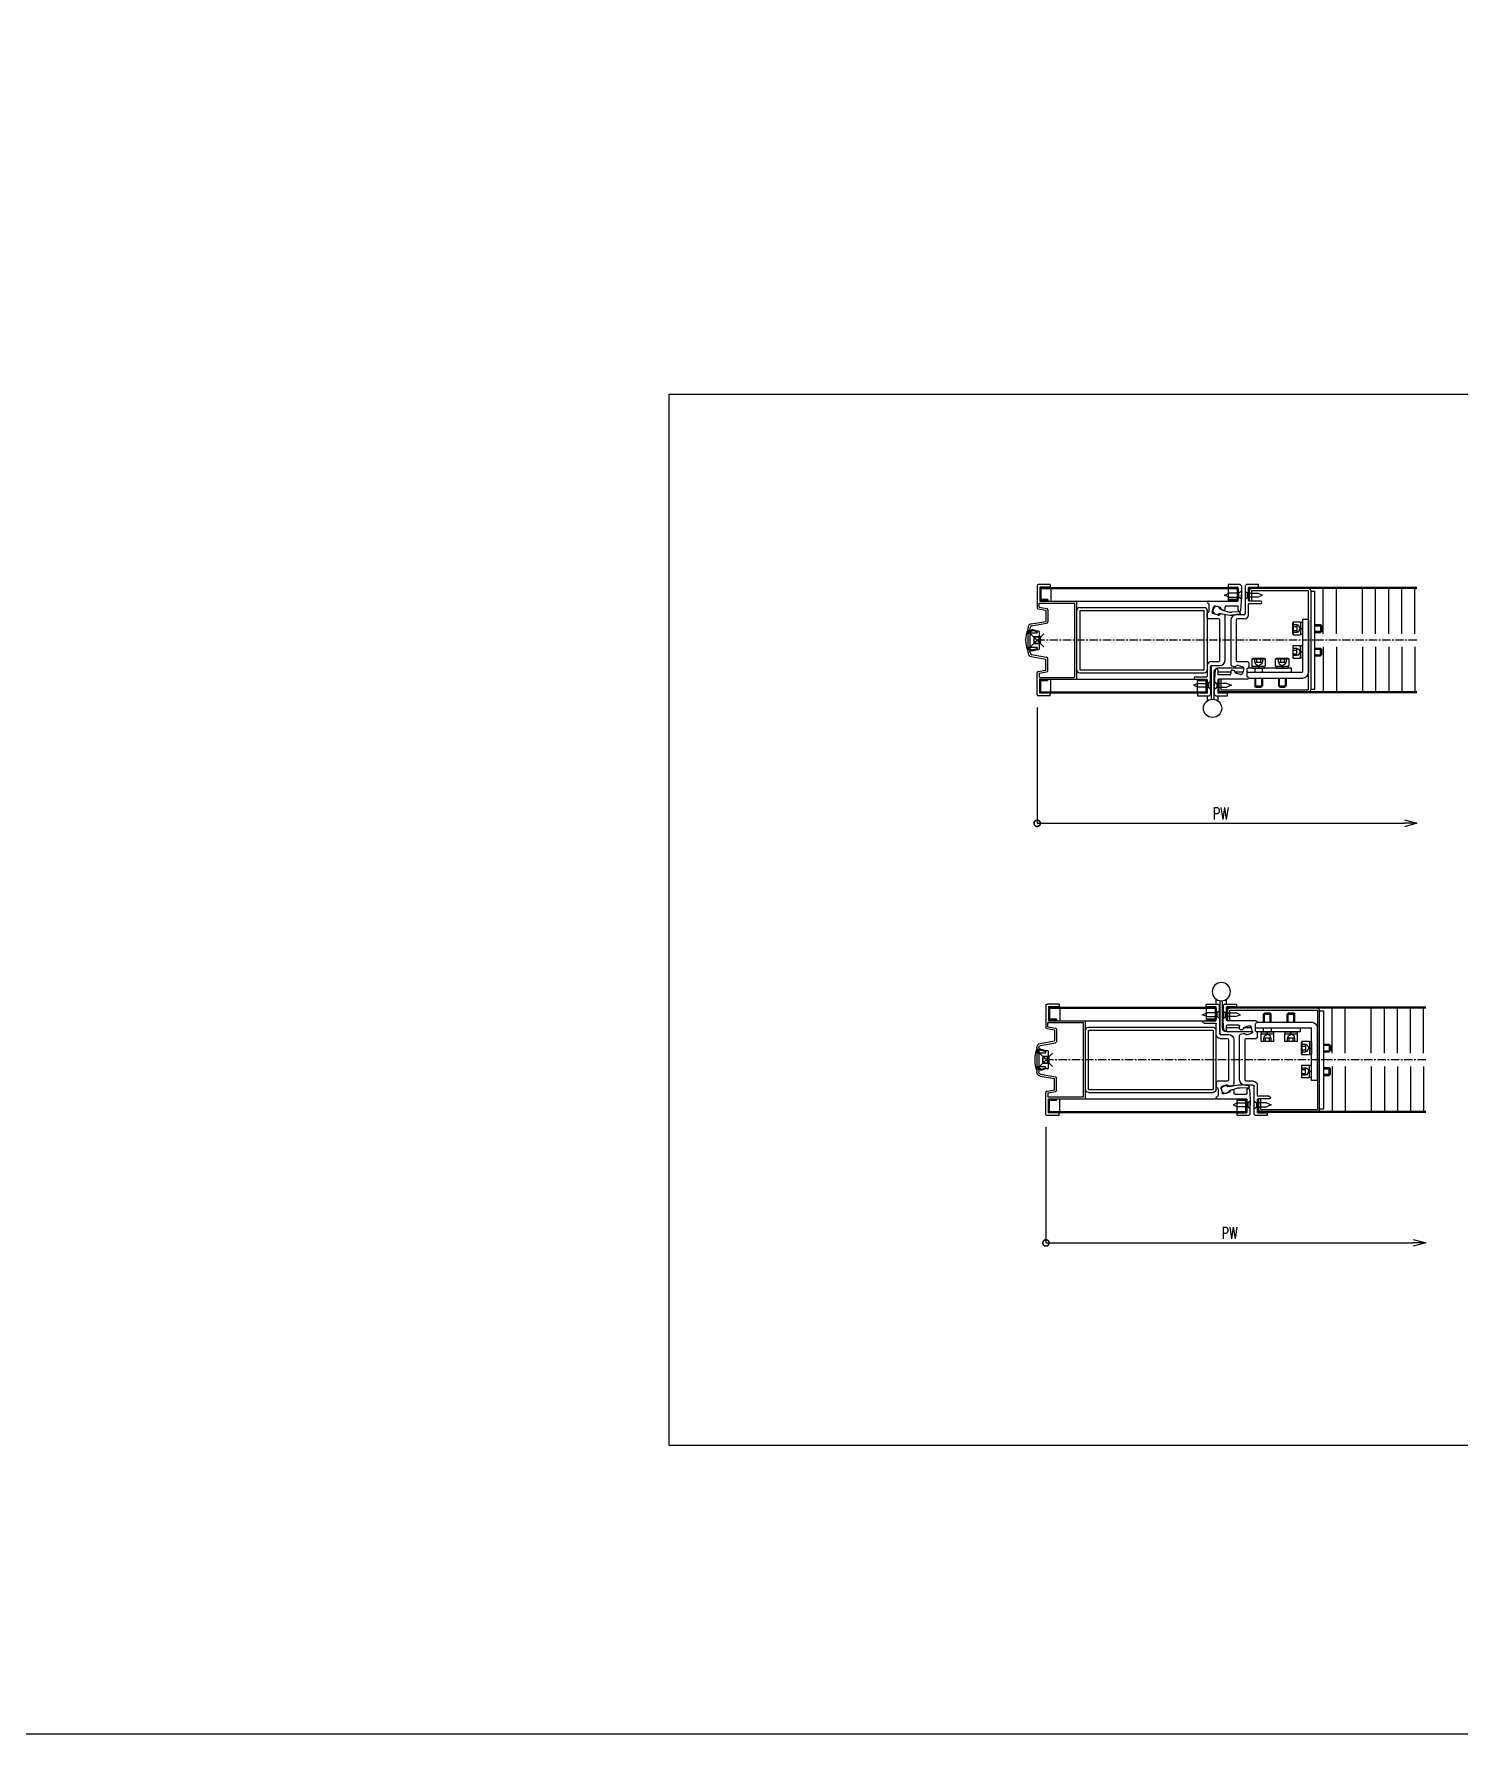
# Model space of a CAD drawing. Extents: x -275225 to 47266, y -41063 to 95295.
# Drawn here: x -225961 to -224871, y -28099 to -26800 of the extents above; entities that cross this region are included whole.
import ezdxf

# ---------------------------------------------------------------- set-up
doc = ezdxf.new("R2010")
doc.units = 0
doc.header["$LTSCALE"] = 0.2
doc.header["$PDMODE"] = 99
doc.header["$PDSIZE"] = 5
doc.linetypes.add('CENTER', pattern=[50.8, 31.75, -6.35, 6.35, -6.35])
for name, color, linetype in [('_P18_製品', 4, 'Continuous'), ('_P18_製品寸法', 9, 'Continuous'), ('_基準', 1, 'CENTER'), ('_製品寸法', 9, 'Continuous'), ('樹脂', 6, 'Continuous')]:
    doc.layers.add(name, color=color, linetype=linetype)
doc.layers.add('_ポイント', color=1, linetype='Continuous', plot=False)
doc.styles.add('OKAMURA', font='SIMPLEX.shx', dxfattribs={"width": 0.7, "bigfont": 'BIGFONT.shx'})
doc.dimstyles.new('OKAMURA-003', dxfattribs={"dimscale": 3, "dimtxt": 3, "dimasz": 1, "dimexe": 0, "dimexo": 3, "dimgap": 1, "dimtad": 1, "dimdec": 3, "dimdsep": 46, "dimtxsty": 'OKAMURA', "dimblk1": 'DOT', "dimblk2": 'DOT', "dimsah": 1, "dimcen": 0, "dimclrd": 9, "dimclre": 9, "dimclrt": 3, "dimadec": 0, "dimazin": 0, "dimtfac": 1, "dimtdec": 3, "dimtix": 1, "dimtmove": 2, "dimatfit": 3, "dimldrblk": 'NONE', "dimfxl": 0, "dimtolj": 1, "dimarcsym": 0})

# ---------------------------------------------------------------- blocks, each defined once
blk = doc.blocks.new('_DotSmall')
at = {"color": 0, "linetype": 'ByBlock', "const_width": 0.5}
blk.add_lwpolyline([(-0.0625, 0, 1), (0.0625, 0, 1)], format="xyb", close=True, dxfattribs=at)
blk = doc.blocks.new('_Open30')
at = {"color": 0, "linetype": 'ByBlock', "lineweight": -2}
for p, q in [((-1, 0.27), (0, 0)), ((0, 0), (-1, -0.27)), ((0, 0), (-1, 0))]:
    blk.add_line(p, q, dxfattribs=at)
blk = doc.blocks.new('*D281')
at = {"layer": '_製品寸法', "color": 9, "lineweight": -2, "transparency": 16777216}
for p, q in [((0, -51.5), (0, -140)), ((0, -140), (280.6, -140))]:
    blk.add_line(p, q, dxfattribs=at)
at = {"layer": 'Defpoints', "color": 0, "transparency": 16777216}
for p in [(0, -42.5), (290.2, -40.3), (290.2, -140)]:
    blk.add_point(p, dxfattribs=at)
at = {"layer": '_製品寸法', "color": 9, "lineweight": -2, "transparency": 16777216, "xscale": 9.600000000000001, "yscale": 9.600000000000001, "zscale": 9.600000000000001, "rotation": 180}
blk.add_blockref('_DotSmall', (0, -140), dxfattribs=at)
at = {"layer": '_製品寸法', "color": 9, "lineweight": -2, "transparency": 16777216, "xscale": 9.600000000000001, "yscale": 9.600000000000001, "zscale": 9.600000000000001}
blk.add_blockref('_Open30', (290.2, -140), dxfattribs=at)
at = {"layer": '_製品寸法', "color": 3, "transparency": 16777216, "insert": (140.3, -132.5), "char_height": 9, "attachment_point": 5, "style": 'OKAMURA'}
blk.add_mtext('\\A1;PW', dxfattribs=at)
blk = doc.blocks.new('_None')
blk = doc.blocks.new('樹脂')
at = {"layer": '_P18_製品', "color": 0, "linetype": 'ByBlock'}
for p, q in [((-8.7, -6.5), (-8.7, 6.5)), ((-8.2, 7), (-7, 7)), ((-7, 7), (-3.2, 8.1)), ((-7, 6.3), (-3.2, 7.4)), ((-7, 6.3), (-7, 7)), ((-7, 5.9), (-7, 6.3)), ((-6.5, 5.4), (0, 5.4)), ((-3.2, 8.1), (-3.2, 7.6)), ((-3.2, 7.6), (-2.4, 7.6)), ((-3.2, 7.6), (-3.2, 6.9)), ((-3.2, 6.9), (-2.4, 6.9)), ((-2.4, 7.6), (-2.4, 7.1)), ((-2.4, 7.1), (-0.5, 7.1)), ((-2.4, 6.4), (-2.4, 7.1)), ((-2.4, 6.4), (-0.5, 6.4)), ((-0.5, 7.1), (-0.5, 5.4)), ((0, -8.3), (0, 8.3)), ((-7, -7), (-8.2, -7)), ((-7, -5.9), (-7, -6.3)), ((-7, -6.3), (-7, -7)), ((-3.2, -7.4), (-7, -6.3)), ((-3.2, -8.1), (-7, -7)), ((0, -5.4), (-6.5, -5.4)), ((-3.2, -7.4), (-1.6, -7.4)), ((-3.2, -8.1), (-1.6, -8.1)), ((-1.6, -7.6), (-1.6, -6.9)), ((-1.6, -6.9), (-0.8, -6.9)), ((-1.6, -7.6), (-0.8, -7.6)), ((-1.6, -8.1), (-1.6, -7.6)), ((-0.8, -7.1), (-0.8, -6.4)), ((-0.8, -6.4), (-0.5, -6.4)), ((-0.8, -7.1), (-0.5, -7.1)), ((-0.8, -7.6), (-0.8, -7.1)), ((-0.5, -7.1), (-0.5, -5.4))]:
    blk.add_line(p, q, dxfattribs=at)
for centre, radius, start, end in [((-8.2, 6.5), 0.5, 90, 180), ((-6.5, 5.9), 0.5, 180, 270), ((-21, 0), 22.6, 338.3053, 21.6947), ((-8.2, -6.5), 0.5, 180, 270), ((-6.5, -5.9), 0.5, 90, 180)]:
    blk.add_arc(centre, radius, start, end, dxfattribs=at)
blk = doc.blocks.new('SS_BASE_WSE_START')
at = {"layer": '_P18_製品'}
for p, q in [((0, 41.5), (0, 24.8)), ((10, 42.5), (1, 42.5)), ((2, 40.5), (2, 29.9)), ((10, 40.5), (2, 40.5)), ((2.8, 40.3), (152.7, 40.3)), ((2.8, 39.5), (2.8, 31.1)), ((2.8, 39.5), (152.7, 39.5)), ((10, 42.5), (10, 40.5)), ((10.5, 39.5), (10.5, 29.9)), ((146, 42.5), (146, 40.5)), ((155, 42.5), (146, 42.5)), ((146, 40.5), (153.2, 40.5)), ((146, 39.5), (146, 29.9)), ((152.7, 39.5), (152.7, 31.1)), ((153.5, 30.3), (153.5, 40.2)), ((153.5, 39.5), (153.5, 31.1)), ((155, 42.5), (156, 41.5)), ((156, 41.5), (156, 34.8)), ((159, 41.5), (160, 42.5)), ((159, 41.5), (159, 34.8)), ((169, 42.5), (160, 42.5)), ((161.5, 30.3), (161.5, 40.2)), ((161.5, 30.3), (161.5, 39.5)), ((161.8, 40.5), (169, 40.5)), ((290.2, 40.3), (162.3, 40.3)), ((290.2, 39.5), (162.3, 39.5)), ((162.3, 30.3), (162.3, 39.5)), ((169, 40.5), (169, 42.5)), ((1.5, 28.4), (28.3, 28.4)), ((1.5, 25.3), (1.5, 28.4)), ((2, 29.9), (29.8, 29.9)), ((8, 31.1), (2.8, 31.1)), ((8, 30.3), (2.8, 30.3)), ((8, 31.1), (8, 30.3)), ((10.5, 29.9), (146, 29.9)), ((28.6, 28.1), (28.6, -28.1)), ((30.1, 29.6), (30.1, -29.6)), ((131.1, 29.9), (153.2, 29.9)), ((131.5, 22.4), (131.5, 26.9)), ((140, 25), (136, 26.1)), ((144.6, 26.4), (153.2, 26.4)), ((152.7, 31.1), (146.5, 31.1)), ((146.5, 31.1), (146.5, 30.3)), ((146.5, 30.3), (152.7, 30.3)), ((153.5, 22.9), (153.5, 26.1)), ((155.5, 22.8), (156, 29.9)), ((156, 34.8), (155.7, 34.5)), ((156, 34.2), (155.7, 34.5)), ((156, 37.5), (156, 31.5)), ((156, 29.9), (156, 34.2)), ((159, 37.5), (159, 31.5)), ((159, 34.8), (159.3, 34.5)), ((159, 34.2), (159.3, 34.5)), ((159, 34.2), (159, 20.4)), ((162.3, 30.3), (161.5, 30.3)), ((161.5, 19.4), (161.5, 27.6)), ((170.6, 29.9), (161.8, 29.9)), ((170.6, 27.9), (161.8, 27.9)), ((162.3, 29.9), (162.3, 37.9)), ((163.9, 29.9), (163.9, 37.9)), ((163.9, 37.9), (207.4, 37.9)), ((207.4, -37.9), (207.4, 37.9)), ((209, 37.9), (209, -37.9)), ((209, 37.5), (212.2, 37.5)), ((212.2, -37.5), (212.2, 37.5)), ((-4.5, 12.4), (6.5, 14.4)), ((0.8, 23.9), (6.5, 22.9)), ((1.5, 25.3), (7.2, 24.3)), ((6.5, 22.9), (6.5, 14.4)), ((8, 23.3), (8, 14)), ((32.5, 24.9), (127.7, 24.9)), ((32.5, 22.6), (32.5, -22.6)), ((32.5, 22.6), (127.7, 22.6)), ((127.7, -22.6), (127.7, 22.6)), ((130, 22.7), (130, -22.7)), ((130, 17.4), (130, 20.4)), ((130.5, 21.3), (131, 21.5)), ((138.5, 16.4), (131, 16.4)), ((133.7, 21.5), (134.8, 25.4)), ((138.3, 19.2), (134.4, 20.3)), ((139.5, -15.4), (139.5, 15.4)), ((139.9, 24), (140.2, 23.7)), ((139.9, 20.5), (147.1, 19.1)), ((142.9, 19.6), (140.6, 20.2)), ((141, 23.2), (146, 21.6)), ((142.4, 22.9), (141.3, 23.1)), ((143.6, 23.8), (143.6, 25.4)), ((143.6, 0.3), (143.6, 18.6)), ((148, 15.4), (148, 0.3)), ((154.2, 21.8), (148.5, 21.4)), ((154.4, 19.8), (149.3, 19.1)), ((158, 19.4), (152.1, 19.4)), ((152.1, 15.4), (152.1, -15.4)), ((158.5, 16.4), (153.1, 16.4)), ((202.8, 15.9), (202.8, -24.4)), ((207.4, 15.9), (202.8, 15.9)), ((207.4, -23.9), (207.4, 16.1)), ((207.4, 15.9), (207.4, -24.4)), ((-7, 0.3), (-7, 9.5)), ((-7, 0.3), (-6.7, 0)), ((-6.7, 0), (-7, -0.3)), ((-5.5, -9.5), (-5.5, 9.5)), ((-4.3, 11), (7.2, 13)), ((143.6, 0.3), (143.3, 0)), ((148, 0.3), (148.3, 0)), ((148, -0.3), (148.3, 0)), ((-7, -9.5), (-7, -0.3)), ((-4.5, -12.4), (6.5, -14.4)), ((-4.3, -11), (7.2, -13)), ((143.6, -0.3), (143.3, 0)), ((143.6, -15.4), (143.6, -0.3)), ((148, -0.3), (148, -18.6)), ((0, -41.5), (0, -24.8)), ((0.8, -23.9), (6.5, -22.9)), ((1.5, -25.3), (7.2, -24.3)), ((1.5, -25.3), (1.5, -28.4)), ((6.5, -22.9), (6.5, -14.4)), ((8, -23.3), (8, -14)), ((32.5, -22.6), (127.7, -22.6)), ((32.5, -24.9), (127.7, -24.9)), ((130, -19.4), (130, -27.6)), ((132.5, -34.2), (132.5, -20.4)), ((133, -16.4), (138.5, -16.4)), ((133, -19.5), (133, -45.1)), ((133.5, -19.4), (139.5, -19.4)), ((135, -24.4), (135, -45.1)), ((136, -22.8), (135.5, -29.9)), ((157.9, -21.4), (138, -21.4)), ((138, -22.9), (138, -26.1)), ((148, -24.4), (138, -24.4)), ((148, -23.8), (148, -25.4)), ((148.7, -19.6), (151, -20.2)), ((149.3, -22.9), (150.4, -23.1)), ((157.1, -24.4), (151, -24.4)), ((151.6, -25), (155.6, -26.1)), ((153.1, -16.4), (160.6, -16.4)), ((153.3, -19.2), (157.2, -20.3)), ((157.9, -21.5), (156.9, -25.4)), ((160.1, -22.4), (160.1, -26.9)), ((160.1, -24.4), (202.8, -24.4)), ((160.1, -24.4), (194.3, -24.4)), ((161.1, -21.3), (160.7, -21.5)), ((194.3, -21.4), (160.9, -21.4)), ((161.6, -17.4), (161.6, -20.4)), ((194.3, -24.4), (194.3, -21.4)), ((1.5, -28.4), (28.3, -28.4)), ((2, -40.5), (2, -29.9)), ((2, -29.9), (122.5, -29.9)), ((8, -30.3), (2.8, -30.3)), ((2.8, -39.5), (2.8, -31.1)), ((8, -31.1), (2.8, -31.1)), ((8, -31.1), (8, -30.3)), ((10.5, -39.5), (10.5, -29.9)), ((120.9, -27.9), (129.7, -27.9)), ((120.9, -29.9), (129.7, -29.9)), ((122.5, -39.5), (122.5, -29.9)), ((123, -31.1), (123, -30.3)), ((123, -30.3), (129.2, -30.3)), ((129.2, -31.1), (123, -31.1)), ((129.2, -39.5), (129.2, -31.1)), ((130, -30.3), (130, -40.2)), ((130, -39.5), (130, -31.1)), ((132.5, -34.2), (132.2, -34.5)), ((132.5, -34.8), (132.2, -34.5)), ((132.5, -37.5), (132.5, -31.5)), ((132.5, -34.8), (132.5, -41.5)), ((135.5, -29.9), (135.5, -34.2)), ((135.5, -37.5), (135.5, -31.5)), ((135.5, -34.2), (135.8, -34.5)), ((135.5, -34.8), (135.8, -34.5)), ((135.5, -41.5), (135.5, -34.8)), ((138, -30.3), (138, -40.2)), ((138, -30.3), (138, -39.5)), ((138.8, -30.3), (138, -30.3)), ((147.1, -26.4), (138.3, -26.4)), ((160.5, -29.9), (138.3, -29.9)), ((138.8, -29.9), (138.8, -37.9)), ((138.8, -39.5), (138.8, -30.3)), ((140.4, -29.9), (140.4, -37.9)), ((140.4, -37.9), (207.4, -37.9)), ((161.6, -28.9), (202.9, -28.9)), ((209, -37.5), (212.2, -37.5)), ((10, -42.5), (1, -42.5)), ((10, -40.5), (2, -40.5)), ((2.8, -39.5), (129.2, -39.5)), ((2.8, -40.3), (129.2, -40.3)), ((10, -42.5), (10, -40.5)), ((122.5, -40.5), (122.5, -42.5)), ((129.7, -40.5), (122.5, -40.5)), ((122.5, -42.5), (131.5, -42.5)), ((130, -42.5), (130, -46.3)), ((132.5, -41.5), (131.5, -42.5)), ((136.5, -42.5), (135.5, -41.5)), ((136.5, -42.5), (145.5, -42.5)), ((138, -42.5), (138, -46.3)), ((145.5, -40.5), (138.3, -40.5)), ((290.2, -39.5), (138.8, -39.5)), ((290.2, -40.3), (138.8, -40.3)), ((145.5, -42.5), (145.5, -40.5))]:
    blk.add_line(p, q, dxfattribs=at)
at = {"layer": '_P18_製品', "color": 6}
for p, q in [((218.6, 5), (218.6, 39.5)), ((228.6, 5), (228.6, 39.5)), ((248.6, 5), (248.6, 39.5)), ((258.6, 5), (258.6, 39.5)), ((268.6, 5), (268.6, 39.5)), ((278.6, 5), (278.6, 39.5)), ((288.6, 5), (288.6, 39.5)), ((143.1, 34.5), (146.6, 36)), ((146.6, 33), (143.1, 34.5)), ((154.2, 36), (146.6, 36)), ((146.6, 33), (154.2, 33)), ((156, 37.5), (154.2, 36)), ((154.2, 33), (154.2, 36)), ((156, 31.5), (154.2, 33)), ((159, 37.5), (160.8, 36)), ((159, 31.5), (160.8, 33)), ((160.8, 36), (168.4, 36)), ((160.8, 33), (160.8, 36)), ((168.4, 33), (160.8, 33)), ((172.1, 34.5), (168.4, 36)), ((168.4, 33), (172.1, 34.5)), ((195.6, 13.9), (195.3, 13.4)), ((195.3, 4.5), (195.3, 13.4)), ((195.6, 13.9), (195.6, 4)), ((201.3, 13.9), (195.6, 13.9)), ((201.3, 13.9), (201.3, 4)), ((202.8, 13.6), (201.3, 13.6)), ((202.8, 13.6), (202.8, 4.3)), ((198.3, 11.8), (195.3, 11.8)), ((195.3, 10.4), (198.3, 10.4)), ((195.3, 7.3), (198.3, 7.3)), ((195.3, 6.1), (198.3, 6.1)), ((195.6, 4), (195.3, 4.5)), ((195.6, 4), (201.3, 4)), ((198.3, 11.8), (198.3, 6.1)), ((199.6, 11.4), (198.3, 11.4)), ((198.3, 6.5), (199.6, 6.5)), ((199.6, 11.4), (201, 8.8)), ((199.6, 6.5), (201, 8.8)), ((201.3, 9.2), (202.8, 8.8)), ((201.3, 8.8), (202.8, 8.4)), ((202.8, 4.3), (201.3, 4.3)), ((212.2, 11.9), (216.4, 11.9)), ((212.2, 11.1), (217.2, 11.1)), ((212.2, 6.8), (217.2, 6.8)), ((212.2, 6), (216.4, 6)), ((216.4, 11.9), (216.4, 6)), ((217.4, 10.9), (216.4, 11.9)), ((217.4, 7), (216.4, 6)), ((217.4, 10.9), (217.4, 7)), ((195.6, -4), (195.3, -4.5)), ((195.3, -4.5), (195.3, -13.4)), ((195.3, -6.1), (198.3, -6.1)), ((195.3, -7.5), (198.3, -7.5)), ((195.3, -10.4), (198.3, -10.4)), ((198.3, -11.8), (195.3, -11.8)), ((195.6, -13.9), (195.6, -4)), ((195.6, -4), (201.3, -4)), ((198.3, -11.8), (198.3, -6.1)), ((198.3, -6.5), (199.6, -6.5)), ((199.6, -11.4), (198.3, -11.4)), ((199.6, -6.5), (201, -8.8)), ((199.6, -11.4), (201, -8.8)), ((201.3, -13.9), (201.3, -4)), ((202.8, -4.3), (201.3, -4.3)), ((201.3, -8.8), (202.8, -8.4)), ((201.3, -9.2), (202.8, -8.8)), ((202.8, -13.6), (202.8, -4.3)), ((212.2, -6), (216.4, -6)), ((212.2, -6.8), (217.2, -6.8)), ((212.2, -11.1), (217.2, -11.1)), ((212.2, -11.9), (216.4, -11.9)), ((216.4, -11.9), (216.4, -6)), ((217.4, -7), (216.4, -6)), ((217.4, -10.9), (216.4, -11.9)), ((217.4, -10.9), (217.4, -7)), ((218.6, -5), (218.6, -39.5)), ((228.6, -5), (228.6, -39.5)), ((248.6, -5), (248.6, -39.5)), ((258.6, -5), (258.6, -39.5)), ((268.6, -5), (268.6, -39.5)), ((278.6, -5), (278.6, -39.5)), ((288.6, -5), (288.6, -39.5)), ((164.2, -14.2), (164.7, -13.9)), ((164.2, -19.9), (164.2, -14.2)), ((164.2, -14.2), (174.2, -14.2)), ((164.2, -19.9), (174.2, -19.9)), ((164.4, -21.4), (164.4, -19.9)), ((164.4, -21.4), (174, -21.4)), ((173.7, -13.9), (164.7, -13.9)), ((166.2, -16.9), (166.2, -13.9)), ((166.2, -16.9), (172.1, -16.9)), ((166.2, -21.4), (166.2, -24.4)), ((166.7, -18.1), (166.7, -16.9)), ((166.7, -18.1), (169.2, -19.6)), ((167.7, -13.9), (167.7, -16.9)), ((168.8, -19.9), (169.2, -21.4)), ((171.7, -18.1), (169.2, -19.6)), ((169.2, -19.9), (169.6, -21.4)), ((170.7, -13.9), (170.7, -16.9)), ((171.7, -16.9), (171.7, -18.1)), ((172.1, -13.9), (172.1, -16.9)), ((172.2, -24.4), (172.2, -21.4)), ((174.2, -14.2), (173.7, -13.9)), ((174, -21.4), (174, -19.9)), ((174.2, -14.2), (174.2, -19.9)), ((182.2, -14.2), (182.7, -13.9)), ((182.2, -14.2), (192.3, -14.2)), ((182.2, -19.9), (182.2, -14.2)), ((182.2, -19.9), (192.3, -19.9)), ((182.5, -21.4), (182.5, -19.9)), ((182.5, -21.4), (192, -21.4)), ((191.8, -13.9), (182.7, -13.9)), ((184.3, -16.9), (184.3, -13.9)), ((184.3, -16.9), (190.2, -16.9)), ((184.8, -18.1), (184.8, -16.9)), ((184.8, -18.1), (187.3, -19.6)), ((185.8, -13.9), (185.8, -16.9)), ((186.9, -19.9), (187.3, -21.4)), ((189.8, -18.1), (187.3, -19.6)), ((187.3, -19.9), (187.7, -21.4)), ((188.8, -13.9), (188.8, -16.9)), ((189.8, -16.9), (189.8, -18.1)), ((190.2, -13.9), (190.2, -16.9)), ((192.3, -14.2), (191.8, -13.9)), ((192, -21.4), (192, -19.9)), ((192.3, -14.2), (192.3, -19.9)), ((195.6, -13.9), (195.3, -13.4)), ((201.3, -13.9), (195.6, -13.9)), ((202.8, -13.6), (201.3, -13.6)), ((123.1, -33), (119.4, -34.5)), ((119.4, -34.5), (123.1, -36)), ((123.1, -33), (130.7, -33)), ((130.7, -36), (123.1, -36)), ((132.5, -31.5), (130.7, -33)), ((130.7, -33), (130.7, -36)), ((132.5, -37.5), (130.7, -36)), ((135.5, -31.5), (137.3, -33)), ((135.5, -37.5), (137.3, -36)), ((144.9, -33), (137.3, -33)), ((137.3, -33), (137.3, -36)), ((137.3, -36), (144.9, -36)), ((144.9, -33), (148.6, -34.5)), ((148.6, -34.5), (144.9, -36)), ((166.2, -28.9), (166.2, -35)), ((167.2, -36), (166.2, -35)), ((166.2, -35), (172.2, -35)), ((166.9, -28.9), (166.9, -35.7)), ((167.2, -36), (171.2, -36)), ((171.2, -36), (172.2, -35)), ((171.4, -28.9), (171.4, -35.7)), ((172.2, -28.9), (172.2, -35)), ((184.3, -28.9), (184.3, -35)), ((184.3, -35), (190.3, -35)), ((185.3, -36), (184.3, -35)), ((185, -28.9), (185, -35.7)), ((185.3, -36), (189.3, -36)), ((189.3, -36), (190.3, -35)), ((189.5, -28.9), (189.5, -35.7)), ((190.3, -28.9), (190.3, -35))]:
    blk.add_line(p, q, dxfattribs=at)
at = {"layer": '_P18_製品'}
blk.add_circle((134, -52.1), 7, dxfattribs=at)
for centre, radius, start, end in [((1, 41.5), 1, 90, 180), ((2.8, 39.5), 0.8, 90, 180), ((152.7, 39.5), 0.804, 0, 90), ((153.2, 40.2), 0.292, 0.3163, 91.7833), ((161.8, 40.2), 0.292, 88.2109, 179.6777), ((162.3, 39.5), 0.804, 90.0087, 180.0093), ((163.9, 37.9), 1.61, 90, 180), ((207.4, 37.9), 1.61, 0, 90), ((2.8, 31.1), 0.8, 180, 270), ((28.3, 28.1), 0.3, 0, 90), ((29.8, 29.6), 0.3, 359.9988, 90), ((131.1, 28.9), 1, 90, 180), ((131.1, 28.9), 1, 180, 270), ((130.6, 27.2), 0.912, 344.3986, 56.4168), ((135.7, 25.1), 1.01, 74.9997, 164.9941), ((144.6, 25.4), 1, 90, 180), ((152.7, 31.1), 0.804, 270, 0), ((153.2, 30.3), 0.301, 269.9942, 359.9942), ((153.2, 26.1), 0.301, 0, 90), ((161.8, 30.3), 0.301, 180, 270), ((161.8, 27.6), 0.301, 90, 180), ((170.6, 28.9), 1, 0, 90), ((170.6, 28.9), 1, 270, 0), ((1, 24.8), 1, 180, 260), ((7, 23.3), 1, 0, 80), ((7, 14), 1, 280, 0), ((32.5, 22.6), 2.31, 90, 180), ((127.7, 22.6), 2.31, 0, 90), ((131, 20.4), 1, 118.0818, 180), ((131, 17.4), 1, 180, 270), ((130.5, 22.4), 1, 298.062, 0), ((134.7, 21.3), 1.01, 164.994, 254.9891), ((137.2, 22.7), 3.01, 25.4094, 308.5928), ((138.6, 20.2), 1.01, 255.0109, 330.5393), ((138.5, 15.4), 1, 0, 90), ((139.7, 19.5), 1, 78.6457, 128.5888), ((140.4, 19.2), 1, 74.9863, 150.5065), ((139.6, 24.1), 1.01, 359.4662, 74.9908), ((141.7, 25.2), 2.11, 225.7809, 252.9982), ((141.7, 24.1), 1.01, 179.4683, 254.9943), ((142.6, 23.8), 1, 255.0015, 0), ((142.6, 18.6), 1.01, 359.9908, 74.9888), ((148, 28), 6.62, 252.4764, 274.1199), ((148.4, 25.6), 6.57, 258.6248, 278.2739), ((152.1, 15.3), 4.09, 89.8432, 179.0698), ((153.1, 15.4), 1, 90, 180), ((154.5, 22.9), 1.01, 180.0469, 356.0465), ((154.3, 20.8), 1, 276.0016, 95.9972), ((158, 20.4), 1, 270, 0), ((158.5, 19.4), 3.01, 270, 0), ((-4, 9.5), 3, 100, 180), ((-4, 9.5), 1.5, 100, 180), ((-4, -9.5), 3, 180, 260), ((-4, -9.5), 1.5, 180, 260), ((7, -14), 1, 0, 80), ((1, -24.8), 1, 100, 180), ((7, -23.3), 1, 280, 0), ((32.5, -22.6), 2.31, 180, 270), ((127.7, -22.6), 2.31, 270, 0), ((133, -19.4), 3.01, 90, 180), ((133.5, -20.4), 1, 90, 180), ((138, -24.4), 3.01, 90, 180), ((137, -22.9), 1.01, 0.0452, 176.0451), ((138.5, -15.4), 1, 270, 0), ((139.5, -15.3), 4.07, 269.8731, 359.2499), ((147.1, -25.5), 0.942, 270.7098, 3.8528), ((149, -18.6), 1.01, 179.9911, 254.9906), ((149, -23.8), 1, 74.9996, 180), ((150, -24.1), 1.01, 359.4687, 74.9924), ((151.3, -19.2), 1, 254.9898, 330.5119), ((152, -24.1), 1.01, 179.4655, 254.9889), ((153.1, -15.4), 1, 180, 270), ((153, -20.2), 1.01, 75.018, 150.5422), ((155.9, -25.1), 1.01, 254.9926, 344.9898), ((156.9, -21.3), 1.01, 344.9935, 74.9932), ((161.1, -22.4), 1, 118.0658, 180), ((160.6, -17.4), 1, 0, 90), ((160.6, -20.4), 1, 298.078, 0), ((202.8, -24.4), 4.52, 270, 0), ((2.8, -31.1), 0.8, 90, 180), ((28.3, -28.1), 0.3, 270, 0), ((29.8, -29.6), 0.3, 270, 359.9988), ((120.9, -28.9), 1, 90, 180), ((120.9, -28.9), 1, 180, 270), ((129.2, -31.1), 0.804, 0, 90), ((129.7, -27.6), 0.301, 269.9942, 359.9942), ((129.7, -30.3), 0.301, 0, 90), ((138.3, -26.1), 0.301, 180, 270), ((138.3, -30.3), 0.301, 90, 180), ((140.4, -37.9), 1.61, 180, 270), ((161.1, -27.1), 1.02, 168.2979, 231.0952), ((160.5, -28.9), 1, 0, 90), ((160.5, -28.9), 1, 270, 0), ((207.4, -37.9), 1.61, 270, 0), ((1, -41.5), 1, 180, 270), ((2.8, -39.5), 0.8, 180, 270), ((129.2, -39.5), 0.804, 270, 0), ((129.7, -40.2), 0.292, 268.211, 359.6778), ((138.8, -39.5), 0.804, 180, 270), ((138.3, -40.2), 0.292, 180.3162, 271.7831)]:
    blk.add_arc(centre, radius, start, end, dxfattribs=at)
at = {"layer": '_ポイント'}
blk.add_point((0, 0), dxfattribs=at)
at = {"layer": '_基準'}
blk.add_line((290.2, 0), (0, 0), dxfattribs=at)
at = {"layer": '樹脂', "xscale": -1}
blk.add_blockref('樹脂', (-7, 0), dxfattribs=at)
blk = doc.blocks.new('*D287')
at = {"layer": '_製品寸法', "color": 9, "lineweight": -2, "transparency": 16777216}
for p, q in [((0, -51.5), (0, -140)), ((0, -140), (280.6, -140))]:
    blk.add_line(p, q, dxfattribs=at)
at = {"layer": 'Defpoints', "color": 0, "transparency": 16777216}
for p in [(0, -42.5), (290.2, -40.3), (290.2, -140)]:
    blk.add_point(p, dxfattribs=at)
at = {"layer": '_製品寸法', "color": 9, "lineweight": -2, "transparency": 16777216, "xscale": 9.600000000000001, "yscale": 9.600000000000001, "zscale": 9.600000000000001, "rotation": 180}
blk.add_blockref('_DotSmall', (0, -140), dxfattribs=at)
at = {"layer": '_製品寸法', "color": 9, "lineweight": -2, "transparency": 16777216, "xscale": 9.600000000000001, "yscale": 9.600000000000001, "zscale": 9.600000000000001}
blk.add_blockref('_Open30', (290.2, -140), dxfattribs=at)
at = {"layer": '_製品寸法', "color": 3, "transparency": 16777216, "insert": (140.3, -132.5), "char_height": 9, "attachment_point": 5, "style": 'OKAMURA'}
blk.add_mtext('\\A1;PW', dxfattribs=at)
blk = doc.blocks.new('*U280')
blk.add_blockref('SS_BASE_WSE_START', (0, 0))
at = {"layer": '_製品寸法'}
dim = blk.add_linear_dim(base=(290.2087, -140), p1=(0, -42.4999), p2=(290.2087, -40.3), text='PW', dimstyle='OKAMURA-003', override={"dimasz": 3.2, "dimblk1": 'DotSmall', "dimblk2": 'Open30', "dimse2": 1}, dxfattribs=at)
dim.commit()
dim.dimension.update_dxf_attribs({"geometry": '*D281', "text_midpoint": (140.3043, -132.5)})
blk = doc.blocks.new('*U286')
at = {"xscale": -1, "rotation": 180}
blk.add_blockref('SS_BASE_WSE_START', (0, 0), dxfattribs=at)
at = {"layer": '_製品寸法'}
dim = blk.add_linear_dim(base=(290.2087, -140), p1=(0, -42.4999), p2=(290.2087, -40.3), text='PW', dimstyle='OKAMURA-003', override={"dimasz": 3.2, "dimblk1": 'DotSmall', "dimblk2": 'Open30', "dimse2": 1}, dxfattribs=at)
dim.commit()
dim.dimension.update_dxf_attribs({"geometry": '*D287', "text_midpoint": (140.3043, -132.5)})

msp = doc.modelspace()

# ---------------------------------------------------------------- linework, layer by layer
at = {"layer": '_P18_製品寸法'}
for points in [[(-230023.4, -25500), (-222076.6, -25500), (-222076.6, -28099.5), (-230023.4, -28099.5)], [(-223019.1, -27878.9), (-225475.2, -27878.9), (-225475.2, -27075), (-223019.1, -27075)]]:
    msp.add_lwpolyline(points, close=True, dxfattribs=at)

# ---------------------------------------------------------------- block references
for name, p in [('*U280', (-225193.9, -27263.2)), ('*U286', (-225187.2, -27584))]:
    msp.add_blockref(name, p)

doc.saveas('drawing.dxf')
